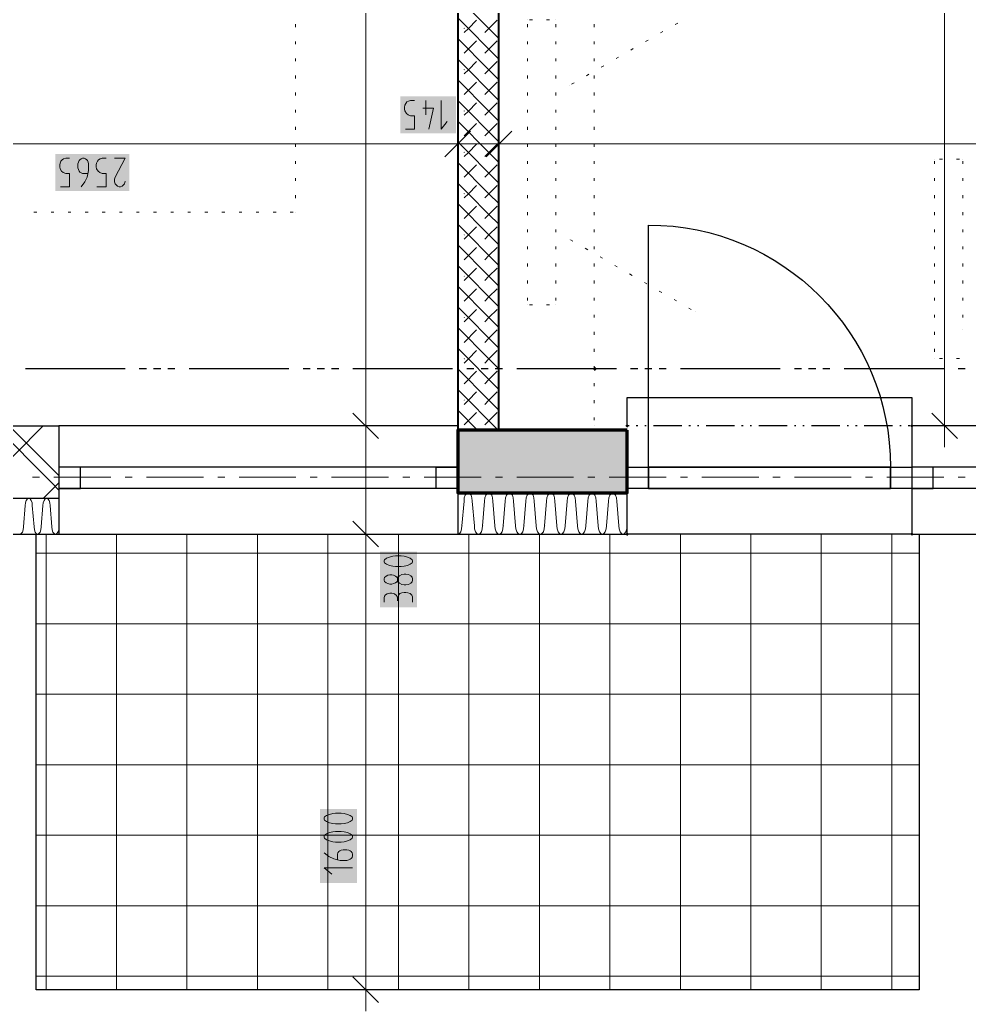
# Model space of a CAD drawing. Header units: millimetres. Extents: x 0 to 594, y 0 to 420.
# Drawn here: x 174.94 to 208.65, y 137.75 to 172.93 of the extents above; entities that cross this region are included whole.
import ezdxf

# ---------------------------------------------------------------- set-up
doc = ezdxf.new("R2010")
doc.units = ezdxf.units.MM
doc.header["$LTSCALE"] = 8
for name, color, linetype in [('PDF_Dvere', 7, 'Continuous'), ('PDF_Koty delkove', 7, 'Continuous'), ('PDF_Nabytek', 7, 'Continuous'), ('PDF_Obecne 0.25', 7, 'Continuous'), ('PDF_Okna', 7, 'Continuous'), ('PDF_Osy hlavni', 7, 'Continuous'), ('PDF_Pozarni useky', 7, 'Continuous'), ('PDF_Pricky zdene', 7, 'Continuous'), ('PDF_Srafy', 7, 'Continuous'), ('PDF_Steny obvodove nosne', 7, 'Continuous'), ('PDF_Steny sendvic', 7, 'Continuous'), ('PDF_Zatepleni', 7, 'Continuous')]:
    doc.layers.add(name, color=color, linetype=linetype)

msp = doc.modelspace()

# ---------------------------------------------------------------- linework, layer by layer
at = {"layer": 'PDF_Dvere', "lineweight": 25}
msp.add_lwpolyline([(197.261, 157.054), (197.261, 165.647, -0.414213), (205.854, 157.054)], format="xyb", dxfattribs=at)
for points in [[(197.261, 156.295), (196.503, 156.295), (196.503, 157.054), (197.261, 157.054)], [(197.261, 156.295), (197.261, 157.054)], [(206.612, 156.295), (205.854, 156.295), (205.854, 157.054), (206.612, 157.054)], [(205.854, 156.295), (205.854, 157.054)]]:
    msp.add_lwpolyline(points, close=True, dxfattribs=at)
for points in [[(205.854, 157.054), (197.261, 157.054), (205.854, 157.054)], [(205.854, 156.295), (197.261, 156.295), (205.854, 156.295)]]:
    msp.add_lwpolyline(points, dxfattribs=at)
at = {"layer": 'PDF_Koty delkove', "lineweight": 18}
for points in [[(207.775, 158.52), (207.775, 192.275), (207.775, 196.529), (207.775, 208.798), (207.775, 218.571), (207.775, 220.037), (207.775, 221.553), (207.775, 225.683), (207.775, 240.964), (207.775, 243.694), (207.775, 258.858), (207.775, 261.386), (207.775, 264.115), (207.775, 294.09), (207.775, 295.556), (207.775, 344.032), (207.775, 347.874)], [(187.222, 138.505), (187.222, 143.838), (187.222, 154.678), (187.222, 156.197), (187.222, 158.52), (187.222, 162.807), (187.222, 167.595), (187.222, 173.773), (187.222, 206.995), (187.222, 208.461), (187.222, 238.437), (187.222, 241.166), (187.222, 243.694), (187.222, 258.858), (187.222, 261.588), (187.222, 282.515), (187.222, 283.981), (187.222, 344.032)], [(188.63, 169.054), (188.954, 169.054), (188.954, 169.525), (188.818, 169.525), (188.724, 169.559), (188.67, 169.61), (188.617, 169.694), (188.603, 169.76), (188.603, 169.828), (188.617, 169.896), (188.643, 169.963), (188.684, 170.013), (188.737, 170.048), (188.818, 170.065), (188.954, 170.065)], [(189.359, 170.065), (189.359, 169.559)], [(189.899, 170.065), (189.899, 169.054), (190.114, 169.323)], [(189.251, 169.795), (189.629, 169.795), (189.466, 169.054)], [(190.487, 169.281), (190.487, 168.523), (190.487, 167.765)], [(191.953, 169.281), (191.953, 168.523), (191.953, 167.765)], [(190.942, 168.978), (190.032, 168.068)], [(192.408, 168.978), (191.498, 168.068)], [(228.247, 168.523), (226.124, 168.523), (191.953, 168.523), (190.487, 168.523), (164.556, 168.523), (162.433, 168.523), (149.796, 168.523), (147.47, 168.523), (134.833, 168.523), (132.71, 168.523), (77.309, 168.523), (73.569, 168.523)], [(176.387, 167.006), (176.711, 167.006), (176.711, 167.477), (176.576, 167.477), (176.482, 167.512), (176.427, 167.562), (176.374, 167.646), (176.36, 167.713), (176.36, 167.781), (176.374, 167.848), (176.401, 167.915), (176.441, 167.966), (176.495, 168), (176.576, 168.017), (176.711, 168.017)], [(177.359, 167.477), (177.17, 167.477), (177.116, 167.495), (177.075, 167.528), (177.049, 167.562), (177.022, 167.612), (177.008, 167.68), (177.008, 167.814), (177.022, 167.882), (177.049, 167.932), (177.075, 167.966), (177.116, 168), (177.17, 168.017), (177.224, 168.017), (177.278, 168), (177.318, 167.966), (177.345, 167.932), (177.373, 167.882), (177.386, 167.814), (177.386, 167.579), (177.332, 167.343), (177.251, 167.174), (177.116, 167.006)], [(177.683, 167.006), (178.007, 167.006), (178.007, 167.477), (177.872, 167.477), (177.778, 167.512), (177.723, 167.562), (177.67, 167.646), (177.656, 167.713), (177.656, 167.781), (177.67, 167.848), (177.697, 167.915), (177.737, 167.966), (177.791, 168), (177.872, 168.017), (178.007, 168.017)], [(178.304, 168.017), (178.683, 168.017), (178.331, 167.343), (178.304, 167.275), (178.304, 167.174), (178.331, 167.107), (178.372, 167.057), (178.412, 167.022), (178.466, 167.006), (178.52, 167.006), (178.574, 167.022), (178.615, 167.057), (178.655, 167.107), (178.683, 167.208)], [(187.677, 158.065), (186.767, 158.975)], [(208.23, 158.065), (207.32, 158.975)], [(187.981, 158.52), (187.222, 158.52), (186.464, 158.52)], [(208.533, 158.52), (207.775, 158.52), (207.017, 158.52)], [(207.775, 158.52), (207.775, 157.761)], [(187.677, 154.223), (186.767, 155.133)], [(187.981, 154.678), (187.222, 154.678), (186.464, 154.678)], [(188.349, 153.013), (188.331, 152.986), (188.281, 152.946), (188.214, 152.919), (188.146, 152.905), (188.079, 152.905), (188.012, 152.919), (187.944, 152.946), (187.894, 153), (187.878, 153.04), (187.878, 153.094), (187.894, 153.134), (187.944, 153.189), (188.012, 153.215), (188.079, 153.229), (188.146, 153.229), (188.214, 153.215), (188.281, 153.189), (188.331, 153.148), (188.349, 153.121)], [(188.652, 153.256), (188.584, 153.256), (188.5, 153.242), (188.416, 153.202), (188.366, 153.148), (188.349, 153.121), (188.349, 153.013), (188.366, 152.986), (188.416, 152.932), (188.5, 152.891), (188.584, 152.878), (188.652, 152.878), (188.736, 152.891), (188.821, 152.932), (188.871, 152.986), (188.888, 153.04), (188.888, 153.094), (188.871, 153.148), (188.821, 153.202), (188.736, 153.242), (188.652, 153.256)], [(187.878, 152.257), (187.878, 152.419), (187.894, 152.473), (187.928, 152.527), (187.979, 152.554), (188.079, 152.581), (188.146, 152.581), (188.248, 152.554), (188.315, 152.5), (188.349, 152.419), (188.349, 152.311)], [(188.888, 152.257), (188.888, 152.446), (188.854, 152.513), (188.804, 152.567), (188.72, 152.594), (188.652, 152.608), (188.584, 152.608), (188.5, 152.594), (188.434, 152.567), (188.383, 152.513), (188.349, 152.419)], [(186.354, 144.772), (186.152, 144.772), (186.052, 144.758), (185.933, 144.732), (185.832, 144.691), (185.765, 144.638), (185.748, 144.61), (185.748, 144.557), (185.765, 144.529), (185.832, 144.476), (185.933, 144.435), (186.052, 144.408)], [(186.052, 144.408), (186.152, 144.394), (186.354, 144.394), (186.455, 144.408), (186.573, 144.435), (186.675, 144.476), (186.742, 144.529), (186.759, 144.557), (186.759, 144.61), (186.742, 144.638), (186.675, 144.691), (186.573, 144.732), (186.455, 144.758), (186.354, 144.772)], [(186.556, 143.476), (186.624, 143.462), (186.675, 143.436), (186.708, 143.409), (186.742, 143.368), (186.759, 143.314), (186.759, 143.261), (186.742, 143.206), (186.708, 143.166), (186.675, 143.139), (186.624, 143.112), (186.556, 143.098), (186.321, 143.098), (186.085, 143.152), (185.916, 143.233), (185.748, 143.368)], [(186.22, 143.125), (186.22, 143.314), (186.237, 143.368), (186.27, 143.409), (186.304, 143.436), (186.354, 143.462), (186.422, 143.476), (186.556, 143.476)], [(186.759, 142.828), (185.748, 142.828), (186.017, 142.613)], [(187.677, 138.05), (186.767, 138.96)], [(187.981, 138.505), (187.222, 138.505), (186.464, 138.505)], [(187.222, 138.505), (187.222, 137.747)]]:
    msp.add_lwpolyline(points, dxfattribs=at)
for points in [[(188.483, 153.904), (188.281, 153.904), (188.181, 153.89), (188.063, 153.863), (187.961, 153.823), (187.894, 153.769), (187.878, 153.742), (187.878, 153.688), (187.894, 153.661), (187.961, 153.607), (188.063, 153.567), (188.181, 153.539), (188.281, 153.526), (188.483, 153.526), (188.584, 153.539), (188.702, 153.567), (188.804, 153.607), (188.871, 153.661), (188.888, 153.688), (188.888, 153.742), (188.871, 153.769), (188.804, 153.823), (188.702, 153.863), (188.584, 153.89)], [(186.354, 144.124), (186.152, 144.124), (186.052, 144.11), (185.933, 144.084), (185.832, 144.043), (185.765, 143.99), (185.748, 143.962), (185.748, 143.909), (185.765, 143.881), (185.832, 143.828), (185.933, 143.787), (186.052, 143.76), (186.152, 143.746), (186.354, 143.746), (186.455, 143.76), (186.573, 143.787), (186.675, 143.828), (186.742, 143.881), (186.759, 143.909), (186.759, 143.962), (186.742, 143.99), (186.675, 144.043), (186.573, 144.084), (186.455, 144.11)]]:
    msp.add_lwpolyline(points, close=True, dxfattribs=at)
at = {"layer": 'PDF_Koty delkove', "color": 7, "lineweight": 18, "true_color": 0xffffff, "transparency": 33554559}
for points in [[(190.429, 170.216), (188.451, 170.216), (190.429, 168.902), (188.451, 168.902)], [(178.834, 168.169), (176.209, 168.169), (178.834, 166.855), (176.209, 166.855)], [(189.04, 152.078), (189.04, 154.055), (187.726, 152.078), (187.726, 154.055)], [(186.911, 142.298), (186.911, 144.924), (185.597, 142.298), (185.597, 144.924)]]:
    msp.add_solid(points, dxfattribs=at)
at = {"layer": 'PDF_Nabytek', "lineweight": 13}
for points in [[(184.725, 172.671), (184.725, 172.772)], [(191.953, 172.671), (191.953, 172.772)], [(192.964, 172.926), (192.964, 172.926)], [(192.964, 172.926), (192.964, 172.926)], [(192.964, 172.671), (192.964, 172.772)], [(193.138, 172.926), (193.037, 172.926)], [(193.744, 172.926), (193.643, 172.926)], [(193.975, 172.926), (193.975, 172.926)], [(193.975, 172.926), (193.975, 172.926)], [(193.975, 172.671), (193.975, 172.772)], [(195.331, 172.671), (195.331, 172.772)], [(198.209, 172.765), (198.297, 172.816)], [(197.684, 172.462), (197.772, 172.512)], [(184.725, 172.064), (184.725, 172.165)], [(191.953, 172.064), (191.953, 172.165)], [(192.964, 172.064), (192.964, 172.165)], [(193.975, 172.064), (193.975, 172.165)], [(195.331, 172.064), (195.331, 172.165)], [(197.159, 172.159), (197.246, 172.209)], [(196.633, 171.855), (196.721, 171.906)], [(184.725, 171.458), (184.725, 171.559)], [(191.953, 171.458), (191.953, 171.559)], [(192.964, 171.458), (192.964, 171.559)], [(193.975, 171.458), (193.975, 171.559)], [(195.331, 171.458), (195.331, 171.559)], [(196.108, 171.552), (196.196, 171.603)], [(195.057, 170.945), (195.145, 170.996)], [(195.583, 171.249), (195.67, 171.299)], [(184.725, 170.851), (184.725, 170.952)], [(191.953, 170.851), (191.953, 170.952)], [(192.964, 170.851), (192.964, 170.952)], [(193.975, 170.851), (193.975, 170.952)], [(194.532, 170.642), (194.62, 170.693)], [(195.331, 170.851), (195.331, 170.952)], [(184.725, 170.244), (184.725, 170.346)], [(191.953, 170.244), (191.953, 170.346)], [(192.964, 170.244), (192.964, 170.346)], [(193.975, 170.244), (193.975, 170.346)], [(194.456, 170.598), (194.456, 170.598)], [(195.331, 170.244), (195.331, 170.346)], [(184.725, 169.638), (184.725, 169.739)], [(191.953, 169.638), (191.953, 169.739)], [(192.964, 169.638), (192.964, 169.739)], [(193.975, 169.638), (193.975, 169.739)], [(195.331, 169.638), (195.331, 169.739)], [(184.725, 169.031), (184.725, 169.132)], [(191.953, 169.031), (191.953, 169.132)], [(192.964, 169.031), (192.964, 169.132)], [(193.975, 169.031), (193.975, 169.132)], [(195.331, 169.031), (195.331, 169.132)], [(184.725, 168.425), (184.725, 168.526)], [(191.953, 168.425), (191.953, 168.526)], [(192.964, 168.425), (192.964, 168.526)], [(193.975, 168.425), (193.975, 168.526)], [(195.331, 168.425), (195.331, 168.526)], [(184.725, 167.818), (184.725, 167.919)], [(191.953, 167.818), (191.953, 167.919)], [(192.964, 167.818), (192.964, 167.919)], [(193.975, 167.818), (193.975, 167.919)], [(195.331, 167.818), (195.331, 167.919)], [(207.412, 167.987), (207.412, 167.987)], [(207.412, 167.987), (207.412, 167.987)], [(207.412, 167.818), (207.412, 167.919)], [(207.696, 167.987), (207.595, 167.987)], [(208.302, 167.987), (208.201, 167.987)], [(208.423, 167.987), (208.423, 167.987)], [(208.423, 167.818), (208.423, 167.919)], [(184.725, 167.212), (184.725, 167.313)], [(191.953, 167.212), (191.953, 167.313)], [(192.964, 167.212), (192.964, 167.313)], [(193.975, 167.212), (193.975, 167.313)], [(195.331, 167.212), (195.331, 167.313)], [(207.412, 167.212), (207.412, 167.313)], [(208.423, 167.212), (208.423, 167.313)], [(184.725, 166.605), (184.725, 166.706)], [(191.953, 166.605), (191.953, 166.706)], [(192.964, 166.605), (192.964, 166.706)], [(193.975, 166.605), (193.975, 166.706)], [(195.331, 166.605), (195.331, 166.706)], [(207.412, 166.605), (207.412, 166.706)], [(208.423, 166.605), (208.423, 166.706)], [(175.547, 166.102), (175.446, 166.102)], [(176.154, 166.102), (176.052, 166.102)], [(176.76, 166.102), (176.659, 166.102)], [(177.367, 166.102), (177.266, 166.102)], [(177.973, 166.102), (177.872, 166.102)], [(178.58, 166.102), (178.479, 166.102)], [(179.186, 166.102), (179.085, 166.102)], [(179.793, 166.102), (179.692, 166.102)], [(180.4, 166.102), (180.299, 166.102)], [(181.006, 166.102), (180.905, 166.102)], [(181.613, 166.102), (181.512, 166.102)], [(182.219, 166.102), (182.118, 166.102)], [(182.826, 166.102), (182.725, 166.102)], [(183.433, 166.102), (183.331, 166.102)], [(184.039, 166.102), (183.938, 166.102)], [(184.646, 166.102), (184.545, 166.102)], [(184.725, 166.102), (184.725, 166.102)], [(184.725, 166.102), (184.725, 166.102)], [(191.953, 165.998), (191.953, 166.099)], [(192.964, 165.998), (192.964, 166.099)], [(193.975, 165.998), (193.975, 166.099)], [(195.331, 165.998), (195.331, 166.099)], [(207.412, 165.998), (207.412, 166.099)], [(208.423, 165.998), (208.423, 166.099)], [(191.953, 165.392), (191.953, 165.493)], [(192.964, 165.392), (192.964, 165.493)], [(193.975, 165.392), (193.975, 165.493)], [(195.331, 165.392), (195.331, 165.493)], [(207.412, 165.392), (207.412, 165.493)], [(208.423, 165.392), (208.423, 165.493)], [(194.456, 165.144), (194.456, 165.144)], [(194.578, 165.074), (194.49, 165.124)], [(191.953, 164.785), (191.953, 164.886)], [(192.964, 164.785), (192.964, 164.886)], [(193.975, 164.785), (193.975, 164.886)], [(195.103, 164.77), (195.016, 164.821)], [(195.331, 164.785), (195.331, 164.886)], [(207.412, 164.785), (207.412, 164.886)], [(208.423, 164.785), (208.423, 164.886)], [(195.629, 164.467), (195.541, 164.518)], [(191.953, 164.179), (191.953, 164.28)], [(192.964, 164.179), (192.964, 164.28)], [(193.975, 164.179), (193.975, 164.28)], [(195.331, 164.179), (195.331, 164.28)], [(196.154, 164.164), (196.066, 164.214)], [(207.412, 164.179), (207.412, 164.28)], [(208.423, 164.179), (208.423, 164.28)], [(191.953, 163.572), (191.953, 163.673)], [(192.964, 163.572), (192.964, 163.673)], [(193.975, 163.572), (193.975, 163.673)], [(195.331, 163.572), (195.331, 163.673)], [(196.679, 163.86), (196.592, 163.911)], [(197.205, 163.557), (197.117, 163.608)], [(207.412, 163.572), (207.412, 163.673)], [(208.423, 163.572), (208.423, 163.673)], [(197.73, 163.254), (197.642, 163.304)], [(191.953, 162.965), (191.953, 163.067)], [(192.964, 162.965), (192.964, 163.067)], [(193.975, 162.965), (193.975, 163.067)], [(195.331, 162.965), (195.331, 163.067)], [(198.255, 162.951), (198.168, 163.001)], [(207.412, 162.965), (207.412, 163.067)], [(208.423, 162.965), (208.423, 163.067)], [(192.964, 162.816), (192.964, 162.816)], [(192.964, 162.816), (192.964, 162.816)], [(193.138, 162.816), (193.037, 162.816)], [(193.744, 162.816), (193.643, 162.816)], [(193.975, 162.816), (193.975, 162.816)], [(193.975, 162.816), (193.975, 162.816)], [(198.78, 162.647), (198.693, 162.698)], [(198.918, 162.568), (198.918, 162.568)], [(191.953, 162.359), (191.953, 162.46)], [(195.331, 162.359), (195.331, 162.46)], [(207.412, 162.359), (207.412, 162.46)], [(208.423, 162.359), (208.423, 162.46)], [(191.953, 161.752), (191.953, 161.853)], [(195.331, 161.752), (195.331, 161.853)], [(207.412, 161.752), (207.412, 161.853)], [(208.423, 161.922), (208.423, 161.922)], [(208.423, 161.922), (208.423, 161.922)], [(191.953, 161.146), (191.953, 161.247)], [(195.331, 161.146), (195.331, 161.247)], [(207.412, 161.146), (207.412, 161.247)], [(207.412, 160.911), (207.412, 160.911)], [(207.412, 160.911), (207.412, 160.911)], [(207.696, 160.911), (207.595, 160.911)], [(208.302, 160.911), (208.201, 160.911)], [(191.953, 160.539), (191.953, 160.64)], [(195.331, 160.539), (195.331, 160.64)], [(191.953, 159.933), (191.953, 160.034)], [(195.331, 159.933), (195.331, 160.034)], [(191.953, 159.326), (191.953, 159.427)], [(195.331, 159.326), (195.331, 159.427)], [(191.953, 158.719), (191.953, 158.821)], [(195.331, 158.719), (195.331, 158.821)], [(191.953, 158.52), (191.953, 158.52)], [(195.331, 158.52), (195.331, 158.52)]]:
    msp.add_lwpolyline(points, dxfattribs=at)
at = {"layer": 'PDF_Obecne 0.25', "lineweight": 25}
for points in [[(196.503, 158.52), (196.503, 159.531), (206.612, 159.531), (206.612, 158.52)], [(206.865, 154.681), (206.865, 138.505), (175.525, 138.505), (175.525, 154.68)], [(206.612, 154.678), (196.503, 154.678)]]:
    msp.add_lwpolyline(points, dxfattribs=at)
at = {"layer": 'PDF_Okna', "lineweight": 25}
for points in [[(190.487, 158.368), (190.487, 158.52), (176.334, 158.52)], [(206.612, 158.52), (206.612, 154.678)], [(220.766, 158.52), (206.612, 158.52)], [(190.487, 157.054), (176.334, 157.054)], [(220.766, 157.054), (206.612, 157.054)], [(190.487, 156.295), (176.334, 156.295)], [(220.766, 156.295), (206.612, 156.295)], [(176.334, 154.678), (190.487, 154.678)], [(206.612, 154.678), (220.766, 154.678)]]:
    msp.add_lwpolyline(points, dxfattribs=at)
for points in [[(176.334, 156.295), (177.092, 156.295), (177.092, 157.054), (176.334, 157.054)], [(190.487, 156.295), (189.729, 156.295), (189.729, 157.054), (190.487, 157.054)], [(206.612, 156.295), (207.37, 156.295), (207.37, 157.054), (206.612, 157.054)]]:
    msp.add_lwpolyline(points, close=True, dxfattribs=at)
at = {"layer": 'PDF_Osy hlavni', "lineweight": 18}
for points in [[(175.648, 156.7), (175.395, 156.7)], [(178.175, 156.7), (176.154, 156.7)], [(178.934, 156.7), (178.681, 156.7)], [(181.461, 156.7), (179.439, 156.7)], [(182.219, 156.7), (181.967, 156.7)], [(184.747, 156.7), (182.725, 156.7)], [(185.505, 156.7), (185.252, 156.7)], [(188.032, 156.7), (186.01, 156.7)], [(188.791, 156.7), (188.538, 156.7)], [(191.318, 156.7), (189.296, 156.7)], [(192.076, 156.7), (191.824, 156.7)], [(194.604, 156.7), (192.582, 156.7)], [(195.362, 156.7), (195.109, 156.7)], [(197.889, 156.7), (195.867, 156.7)], [(198.648, 156.7), (198.395, 156.7)], [(201.175, 156.7), (199.153, 156.7)], [(201.933, 156.7), (201.68, 156.7)], [(204.461, 156.7), (202.439, 156.7)], [(205.219, 156.7), (204.966, 156.7)], [(207.746, 156.7), (205.724, 156.7)], [(208.504, 156.7), (208.252, 156.7)]]:
    msp.add_lwpolyline(points, dxfattribs=at)
at = {"layer": 'PDF_Pozarni useky', "lineweight": 30}
for points in [[(178.681, 160.542), (175.142, 160.542)], [(179.439, 160.542), (179.186, 160.542)], [(179.944, 160.542), (179.692, 160.542)], [(180.45, 160.542), (180.197, 160.542)], [(184.494, 160.542), (180.955, 160.542)], [(185.252, 160.542), (184.999, 160.542)], [(185.758, 160.542), (185.505, 160.542)], [(186.263, 160.542), (186.01, 160.542)], [(190.307, 160.542), (186.769, 160.542)], [(191.065, 160.542), (190.812, 160.542)], [(191.571, 160.542), (191.318, 160.542)], [(192.076, 160.542), (191.823, 160.542)], [(196.12, 160.542), (195.359, 160.542), (192.582, 160.542)], [(196.878, 160.542), (196.626, 160.542)], [(197.384, 160.542), (197.131, 160.542)], [(197.889, 160.542), (197.637, 160.542)], [(201.933, 160.542), (198.395, 160.542)], [(202.691, 160.542), (202.439, 160.542)], [(203.197, 160.542), (202.944, 160.542)], [(203.702, 160.542), (203.45, 160.542)], [(207.746, 160.542), (204.208, 160.542)], [(208.504, 160.542), (208.252, 160.542)]]:
    msp.add_lwpolyline(points, dxfattribs=at)
at = {"layer": 'PDF_Pozarni useky', "lineweight": 30, "transparency": 33554559}
msp.add_solid([(195.435, 160.542), (195.359, 160.466), (195.359, 160.617), (195.283, 160.542)], dxfattribs=at)
msp.add_solid([(195.435, 160.542), (195.359, 160.466), (195.359, 160.617), (195.283, 160.542)], dxfattribs=at)
at = {"layer": 'PDF_Pricky zdene', "lineweight": 40}
msp.add_lwpolyline([(191.953, 158.368), (191.953, 158.52), (191.953, 206.995), (191.801, 206.995), (190.487, 206.995), (190.487, 158.368)], close=True, dxfattribs=at)
at = {"layer": 'PDF_Pricky zdene', "lineweight": 9}
for points in [[(191.953, 172.269), (191.599, 172.623), (190.487, 173.735)], [(191.599, 171.89), (190.866, 172.623), (190.487, 173.002)], [(190.72, 172.476), (190.866, 172.623), (191.159, 172.916)], [(191.453, 172.476), (191.599, 172.623), (191.892, 172.916)], [(191.953, 170.803), (191.599, 171.157), (190.487, 172.269)], [(190.72, 171.743), (191.159, 172.183)], [(191.599, 171.89), (191.892, 172.183)], [(191.453, 171.743), (191.599, 171.89)], [(191.953, 171.536), (191.599, 171.89)], [(191.599, 170.424), (190.866, 171.157), (190.487, 171.536)], [(190.72, 171.01), (190.866, 171.157), (191.159, 171.45)], [(191.453, 171.01), (191.599, 171.157), (191.892, 171.45)], [(191.953, 169.337), (191.599, 169.691), (190.487, 170.803)], [(190.72, 170.277), (191.159, 170.717)], [(191.953, 170.07), (191.599, 170.424), (191.892, 170.717)], [(191.453, 170.277), (191.599, 170.424)], [(191.599, 168.958), (190.866, 169.691), (190.487, 170.07)], [(190.72, 169.544), (190.866, 169.691), (191.159, 169.984)], [(191.453, 169.544), (191.599, 169.691), (191.892, 169.984)], [(191.953, 167.871), (191.599, 168.225), (190.487, 169.337)], [(190.72, 168.811), (191.159, 169.251)], [(191.599, 168.958), (191.892, 169.251)], [(191.453, 168.811), (191.599, 168.958)], [(191.953, 168.604), (191.599, 168.958)], [(191.599, 167.492), (190.866, 168.225), (190.487, 168.604)], [(190.72, 168.078), (190.866, 168.225), (191.159, 168.518)], [(191.453, 168.078), (191.599, 168.225), (191.892, 168.518)], [(191.953, 166.405), (191.599, 166.759), (190.487, 167.871)], [(190.72, 167.345), (191.159, 167.785)], [(191.453, 167.345), (191.599, 167.492)], [(191.599, 167.492), (191.892, 167.785)], [(191.953, 167.138), (191.599, 167.492)], [(191.599, 166.026), (190.866, 166.759), (190.487, 167.138)], [(190.72, 166.612), (190.866, 166.759), (191.159, 167.052)], [(191.453, 166.612), (191.599, 166.759), (191.892, 167.052)], [(191.953, 164.939), (191.599, 165.293), (190.487, 166.405)], [(190.72, 165.879), (191.159, 166.319)], [(191.599, 166.026), (191.892, 166.319)], [(191.453, 165.879), (191.599, 166.026)], [(191.953, 165.672), (191.599, 166.026)], [(191.599, 164.56), (190.866, 165.293), (190.487, 165.672)], [(190.72, 165.147), (190.866, 165.293), (191.159, 165.586)], [(191.453, 165.147), (191.599, 165.293), (191.892, 165.586)], [(191.953, 163.473), (191.599, 163.827), (190.487, 164.939)], [(190.72, 164.414), (191.159, 164.853)], [(191.599, 164.56), (191.892, 164.853)], [(191.453, 164.414), (191.599, 164.56)], [(191.953, 164.206), (191.599, 164.56)], [(191.599, 163.094), (190.866, 163.827), (190.487, 164.206)], [(190.72, 163.681), (190.866, 163.827), (191.159, 164.12)], [(191.453, 163.681), (191.599, 163.827), (191.892, 164.12)], [(191.953, 162.007), (191.599, 162.361), (190.487, 163.473)], [(190.72, 162.948), (191.159, 163.387)], [(191.599, 163.094), (191.892, 163.387)], [(191.453, 162.948), (191.599, 163.094)], [(191.953, 162.74), (191.599, 163.094)], [(191.599, 161.628), (190.866, 162.361), (190.487, 162.74)], [(190.72, 162.215), (190.866, 162.361), (191.159, 162.654)], [(191.453, 162.215), (191.599, 162.361), (191.892, 162.654)], [(191.953, 160.542), (191.599, 160.895), (190.487, 162.007)], [(190.72, 161.482), (191.159, 161.922)], [(191.599, 161.628), (191.892, 161.922)], [(191.453, 161.482), (191.599, 161.628)], [(191.953, 161.275), (191.599, 161.628)], [(191.599, 160.162), (190.866, 160.895), (190.487, 161.275)], [(190.72, 160.749), (190.866, 160.895), (191.159, 161.189)], [(191.453, 160.749), (191.599, 160.895), (191.892, 161.189)], [(191.953, 159.076), (191.599, 159.429), (190.487, 160.542)], [(190.72, 160.016), (191.159, 160.456)], [(191.953, 159.809), (191.599, 160.162), (191.892, 160.456)], [(191.453, 160.016), (191.599, 160.162)], [(191.599, 158.697), (190.866, 159.429), (190.487, 159.809)], [(190.72, 159.283), (190.866, 159.429), (191.159, 159.723)], [(191.453, 159.283), (191.599, 159.429), (191.892, 159.723)], [(191.195, 158.368), (190.487, 159.076)], [(190.72, 158.55), (191.159, 158.99)], [(191.453, 158.55), (191.599, 158.697)], [(191.928, 158.368), (191.599, 158.697), (191.892, 158.99)]]:
    msp.add_lwpolyline(points, dxfattribs=at)
at = {"layer": 'PDF_Pricky zdene', "lineweight": 9, "transparency": 33554559}
for points in [[(190.72, 172.603), (190.697, 172.626), (190.742, 172.626), (190.72, 172.648)], [(191.599, 172.6), (191.576, 172.623), (191.622, 172.623), (191.599, 172.645)], [(190.72, 171.137), (190.697, 171.16), (190.742, 171.16), (190.72, 171.182)], [(191.599, 171.134), (191.576, 171.157), (191.622, 171.157), (191.599, 171.179)], [(190.72, 169.671), (190.697, 169.694), (190.742, 169.694), (190.72, 169.716)], [(191.599, 169.668), (191.576, 169.691), (191.622, 169.691), (191.599, 169.714)], [(190.72, 168.205), (190.697, 168.228), (190.742, 168.228), (190.72, 168.251)], [(191.599, 168.202), (191.576, 168.225), (191.622, 168.225), (191.599, 168.248)], [(190.72, 166.739), (190.697, 166.762), (190.742, 166.762), (190.72, 166.785)], [(191.599, 166.736), (191.576, 166.759), (191.622, 166.759), (191.599, 166.782)], [(190.72, 165.273), (190.697, 165.296), (190.742, 165.296), (190.72, 165.319)], [(191.599, 165.27), (191.576, 165.293), (191.622, 165.293), (191.599, 165.316)], [(190.72, 163.807), (190.697, 163.83), (190.742, 163.83), (190.72, 163.853)], [(191.599, 163.804), (191.576, 163.827), (191.622, 163.827), (191.599, 163.85)], [(190.72, 162.341), (190.697, 162.364), (190.742, 162.364), (190.72, 162.387)], [(191.599, 162.339), (191.576, 162.361), (191.622, 162.361), (191.599, 162.384)], [(190.72, 160.876), (190.697, 160.898), (190.742, 160.898), (190.72, 160.921)], [(191.599, 160.873), (191.576, 160.895), (191.622, 160.895), (191.599, 160.918)], [(190.72, 159.41), (190.697, 159.432), (190.742, 159.432), (190.72, 159.455)], [(191.599, 159.407), (191.576, 159.429), (191.622, 159.429), (191.599, 159.452)]]:
    msp.add_solid(points, dxfattribs=at)
at = {"layer": 'PDF_Srafy', "lineweight": 9}
for points in [[(195.89, 154.681), (195.89, 151.494), (190.886, 151.494), (185.882, 151.494), (180.878, 151.494), (175.874, 151.494), (175.525, 151.494)], [(193.388, 154.681), (193.388, 153.996), (188.384, 153.996), (183.38, 153.996), (178.376, 153.996), (175.525, 153.996)], [(200.894, 154.681), (200.894, 151.494), (200.894, 146.49), (200.894, 141.486), (195.89, 141.486), (190.886, 141.486), (185.882, 141.486), (180.878, 141.486), (175.874, 141.486), (175.525, 141.486)], [(175.874, 154.681), (175.874, 151.494), (175.874, 146.49), (175.874, 141.486), (175.874, 138.505)], [(178.376, 154.681), (178.376, 153.996), (178.376, 148.992), (178.376, 143.988), (178.376, 138.984), (178.376, 138.505)], [(180.878, 154.681), (180.878, 151.494), (180.878, 146.49), (180.878, 141.486), (180.878, 138.505)], [(183.38, 154.681), (183.38, 153.996), (183.38, 148.992), (183.38, 143.988), (183.38, 138.984), (183.38, 138.505)], [(185.882, 154.681), (185.882, 151.494), (185.882, 146.49), (185.882, 141.486), (185.882, 138.505)], [(188.384, 154.681), (188.384, 153.996), (188.384, 148.992), (188.384, 143.988), (188.384, 138.984), (188.384, 138.505)], [(190.886, 154.681), (190.886, 151.494), (190.886, 146.49), (190.886, 141.486), (190.886, 138.505)], [(198.392, 154.681), (198.392, 153.996), (198.392, 148.992)], [(203.396, 154.681), (203.396, 153.996), (203.396, 148.992), (203.396, 143.988), (203.396, 138.984)], [(205.898, 154.681), (205.898, 151.494), (205.898, 146.49), (205.898, 141.486), (205.898, 138.505)], [(206.865, 153.996), (203.396, 153.996), (198.392, 153.996), (193.388, 153.996)], [(193.388, 153.996), (193.388, 148.992), (193.388, 143.988), (193.388, 138.984), (193.388, 138.505)], [(206.865, 151.494), (205.898, 151.494), (200.894, 151.494), (195.89, 151.494)], [(195.89, 151.494), (195.89, 146.49), (195.89, 141.486), (195.89, 138.505)], [(193.388, 148.992), (188.384, 148.992), (183.38, 148.992), (178.376, 148.992), (175.525, 148.992)], [(206.865, 148.992), (203.396, 148.992), (198.392, 148.992), (193.388, 148.992)], [(206.865, 143.988), (203.396, 143.988), (198.392, 143.988), (198.392, 148.992)], [(206.865, 146.49), (205.898, 146.49), (200.894, 146.49), (195.89, 146.49), (190.886, 146.49), (185.882, 146.49), (180.878, 146.49), (175.874, 146.49), (175.525, 146.49)], [(198.392, 143.988), (193.388, 143.988), (188.384, 143.988), (183.38, 143.988), (178.376, 143.988), (175.525, 143.988)], [(198.392, 143.988), (198.392, 138.984), (198.392, 138.505)], [(206.865, 141.486), (205.898, 141.486), (200.894, 141.486)], [(200.894, 141.486), (200.894, 138.505)], [(206.865, 138.984), (203.396, 138.984), (198.392, 138.984), (193.388, 138.984), (188.384, 138.984), (183.38, 138.984), (178.376, 138.984), (175.525, 138.984)], [(203.396, 138.984), (203.396, 138.505)]]:
    msp.add_lwpolyline(points, dxfattribs=at)
at = {"layer": 'PDF_Steny obvodove nosne', "lineweight": 70}
msp.add_lwpolyline([(196.503, 158.368), (191.953, 158.368), (190.487, 158.368), (190.487, 156.144), (196.503, 156.144)], close=True, dxfattribs=at)
at = {"layer": 'PDF_Steny obvodove nosne', "color": 9, "lineweight": 9, "true_color": 0xc0c0c0, "transparency": 33554559}
msp.add_solid([(196.503, 158.368), (190.487, 158.368), (196.503, 156.144), (190.487, 156.144)], dxfattribs=at)
at = {"layer": 'PDF_Steny sendvic', "lineweight": 30}
msp.add_lwpolyline([(176.334, 155.942), (164.505, 155.942), (164.505, 156.144), (164.505, 158.52), (164.556, 158.52), (176.334, 158.52), (176.334, 157.054), (176.334, 156.295)], close=True, dxfattribs=at)
at = {"layer": 'PDF_Steny sendvic', "lineweight": 9}
for points in [[(173.2, 155.942), (173.756, 156.498), (175.778, 158.52)], [(176.076, 156.498), (174.054, 158.52)], [(176.334, 156.755), (174.569, 158.52)], [(175.778, 155.942), (176.334, 156.498)], [(176.334, 156.24), (176.076, 156.498)], [(175.246, 155.942), (175.211, 155.924), (175.17, 155.869), (175.142, 155.786), (175.132, 155.689)], [(175.386, 155.689), (175.377, 155.786), (175.349, 155.869), (175.308, 155.924), (175.273, 155.942)], [(175.878, 155.942), (175.843, 155.924), (175.802, 155.869), (175.774, 155.786), (175.764, 155.689)], [(176.018, 155.689), (176.009, 155.786), (175.981, 155.869), (175.94, 155.924), (175.905, 155.942)], [(175.132, 155.689), (175.07, 154.931)], [(175.132, 155.689), (175.132, 155.689)], [(175.449, 154.931), (175.386, 155.689)], [(175.764, 155.689), (175.702, 154.931)], [(175.764, 155.689), (175.764, 155.689)], [(175.764, 155.689), (175.764, 155.689)], [(176.081, 154.931), (176.018, 155.689)], [(174.944, 154.678), (174.992, 154.697), (175.033, 154.752), (175.06, 154.834), (175.07, 154.931)], [(175.449, 154.931), (175.459, 154.834), (175.486, 154.752), (175.527, 154.697), (175.575, 154.678)], [(175.575, 154.678), (175.624, 154.697), (175.665, 154.752), (175.692, 154.834), (175.702, 154.931)], [(176.081, 154.931), (176.09, 154.834), (176.118, 154.752), (176.159, 154.697), (176.207, 154.678)], [(176.207, 154.678), (176.256, 154.697), (176.297, 154.752), (176.324, 154.834), (176.334, 154.931)]]:
    msp.add_lwpolyline(points, dxfattribs=at)
at = {"layer": 'PDF_Steny sendvic', "lineweight": 25}
for points in [[(196.575, 158.52), (196.503, 158.52)], [(196.878, 158.52), (196.828, 158.52)], [(197.182, 158.52), (197.131, 158.52)], [(198.445, 158.52), (197.434, 158.52)], [(198.749, 158.52), (198.698, 158.52)], [(199.052, 158.52), (199.001, 158.52)], [(200.316, 158.52), (199.305, 158.52)], [(200.619, 158.52), (200.568, 158.52)], [(200.922, 158.52), (200.872, 158.52)], [(202.186, 158.52), (201.175, 158.52)], [(202.489, 158.52), (202.439, 158.52)], [(202.793, 158.52), (202.742, 158.52)], [(204.056, 158.52), (203.045, 158.52)], [(204.36, 158.52), (204.309, 158.52)], [(204.663, 158.52), (204.612, 158.52)], [(205.927, 158.52), (204.916, 158.52)], [(206.23, 158.52), (206.179, 158.52)], [(206.533, 158.52), (206.483, 158.52)], [(196.575, 154.678), (196.503, 154.678)], [(196.878, 154.678), (196.828, 154.678)], [(197.182, 154.678), (197.131, 154.678)], [(198.445, 154.678), (197.434, 154.678)], [(198.749, 154.678), (198.698, 154.678)], [(199.052, 154.678), (199.001, 154.678)], [(200.316, 154.678), (199.305, 154.678)], [(200.619, 154.678), (200.568, 154.678)], [(200.922, 154.678), (200.872, 154.678)], [(202.186, 154.678), (201.175, 154.678)], [(202.489, 154.678), (202.439, 154.678)], [(202.793, 154.678), (202.742, 154.678)], [(204.056, 154.678), (203.045, 154.678)], [(204.36, 154.678), (204.309, 154.678)], [(204.663, 154.678), (204.612, 154.678)], [(205.927, 154.678), (204.916, 154.678)], [(206.23, 154.678), (206.179, 154.678)], [(206.533, 154.678), (206.483, 154.678)]]:
    msp.add_lwpolyline(points, dxfattribs=at)
at = {"layer": 'PDF_Steny sendvic', "lineweight": 30}
for points in [[(176.334, 155.942), (164.505, 155.942)], [(176.334, 155.942), (176.334, 154.678)], [(164.505, 154.678), (176.334, 154.678)]]:
    msp.add_lwpolyline(points, dxfattribs=at)
at = {"layer": 'PDF_Steny sendvic', "lineweight": 25, "transparency": 33554559}
for points in [[(196.566, 158.52), (196.503, 158.456), (196.503, 158.583), (196.439, 158.52)], [(206.675, 158.52), (206.612, 158.456), (206.612, 158.583), (206.549, 158.52)], [(196.566, 154.678), (196.503, 154.615), (196.503, 154.741), (196.439, 154.678)], [(206.675, 154.678), (206.612, 154.615), (206.612, 154.741), (206.549, 154.678)]]:
    msp.add_solid(points, dxfattribs=at)
at = {"layer": 'PDF_Steny sendvic', "lineweight": 9, "transparency": 33554559}
for points in [[(176.334, 156.475), (176.311, 156.498), (176.334, 156.52)], [(175.07, 154.908), (175.047, 154.931), (175.093, 154.931), (175.07, 154.953)], [(175.702, 154.908), (175.679, 154.931), (175.725, 154.931), (175.702, 154.953)], [(176.334, 154.908), (176.311, 154.931), (176.334, 154.953)]]:
    msp.add_solid(points, dxfattribs=at)
at = {"layer": 'PDF_Zatepleni', "lineweight": 30}
msp.add_lwpolyline([(196.503, 156.144), (190.487, 156.144), (190.487, 155.942), (190.487, 154.678), (196.503, 154.678), (196.503, 155.942)], close=True, dxfattribs=at)
at = {"layer": 'PDF_Zatepleni', "lineweight": 9}
for points in [[(190.843, 156.144), (190.802, 156.123), (190.755, 156.059), (190.723, 155.963), (190.712, 155.851)], [(191.079, 154.971), (191.006, 155.851), (190.995, 155.963), (190.963, 156.059), (190.915, 156.123), (190.874, 156.144)], [(191.576, 156.144), (191.535, 156.123), (191.488, 156.059), (191.456, 155.963), (191.444, 155.851)], [(191.812, 154.971), (191.739, 155.851), (191.728, 155.963), (191.696, 156.059), (191.648, 156.123), (191.607, 156.144)], [(192.309, 156.144), (192.268, 156.123), (192.221, 156.059), (192.189, 155.963), (192.177, 155.851)], [(192.545, 154.971), (192.472, 155.851), (192.461, 155.963), (192.429, 156.059), (192.381, 156.123), (192.34, 156.144)], [(193.042, 156.144), (193.001, 156.123), (192.954, 156.059), (192.922, 155.963), (192.91, 155.851)], [(193.278, 154.971), (193.205, 155.851), (193.194, 155.963), (193.162, 156.059), (193.114, 156.123), (193.073, 156.144)], [(193.775, 156.144), (193.734, 156.123), (193.686, 156.059), (193.655, 155.963), (193.643, 155.851)], [(194.011, 154.971), (193.938, 155.851), (193.927, 155.963), (193.895, 156.059), (193.847, 156.123), (193.806, 156.144)], [(194.419, 156.059), (194.387, 155.963), (194.376, 155.851)], [(194.508, 156.144), (194.467, 156.123), (194.419, 156.059)], [(194.628, 156.059), (194.58, 156.123), (194.539, 156.144)], [(194.671, 155.851), (194.66, 155.963), (194.628, 156.059)], [(195.241, 156.144), (195.2, 156.123), (195.152, 156.059), (195.12, 155.963), (195.109, 155.851)], [(195.404, 155.851), (195.393, 155.963), (195.361, 156.059), (195.313, 156.123), (195.272, 156.144)], [(195.974, 156.144), (195.933, 156.123), (195.885, 156.059), (195.853, 155.963), (195.842, 155.851)], [(196.137, 155.851), (196.126, 155.963), (196.094, 156.059), (196.046, 156.123), (196.005, 156.144)], [(190.712, 155.851), (190.639, 154.971)], [(190.712, 155.851), (190.712, 155.851)], [(191.444, 155.851), (191.372, 154.971)], [(191.444, 155.851), (191.444, 155.851)], [(192.177, 155.851), (192.105, 154.971)], [(192.177, 155.851), (192.177, 155.851)], [(192.91, 155.851), (192.838, 154.971)], [(192.91, 155.851), (192.91, 155.851)], [(193.643, 155.851), (193.571, 154.971)], [(193.643, 155.851), (193.643, 155.851)], [(194.376, 155.851), (194.304, 154.971)], [(194.376, 155.851), (194.376, 155.851)], [(194.743, 154.971), (194.671, 155.851)], [(195.109, 155.851), (195.037, 154.971)], [(195.109, 155.851), (195.109, 155.851)], [(195.476, 154.971), (195.404, 155.851)], [(195.842, 155.851), (195.77, 154.971)], [(195.842, 155.851), (195.842, 155.851)], [(196.209, 154.971), (196.137, 155.851)], [(190.492, 154.678), (190.548, 154.7), (190.596, 154.764), (190.628, 154.859), (190.639, 154.971)], [(191.079, 154.971), (191.09, 154.859), (191.122, 154.764), (191.169, 154.7), (191.225, 154.678)], [(191.225, 154.678), (191.281, 154.7), (191.329, 154.764), (191.361, 154.859), (191.372, 154.971)], [(191.812, 154.971), (191.823, 154.859), (191.855, 154.764), (191.902, 154.7), (191.958, 154.678)], [(191.958, 154.678), (192.014, 154.7), (192.062, 154.764), (192.094, 154.859), (192.105, 154.971)], [(192.545, 154.971), (192.556, 154.859), (192.588, 154.764), (192.635, 154.7), (192.691, 154.678)], [(192.691, 154.678), (192.747, 154.7), (192.795, 154.764), (192.827, 154.859), (192.838, 154.971)], [(193.278, 154.971), (193.289, 154.859), (193.321, 154.764), (193.368, 154.7), (193.424, 154.678)], [(193.424, 154.678), (193.48, 154.7), (193.528, 154.764), (193.56, 154.859), (193.571, 154.971)], [(194.011, 154.971), (194.022, 154.859), (194.053, 154.764), (194.101, 154.7), (194.157, 154.678)], [(194.157, 154.678), (194.213, 154.7), (194.261, 154.764), (194.293, 154.859), (194.304, 154.971)], [(194.743, 154.971), (194.755, 154.859), (194.786, 154.764), (194.834, 154.7), (194.89, 154.678)], [(194.89, 154.678), (194.946, 154.7), (194.994, 154.764), (195.025, 154.859), (195.037, 154.971)], [(195.476, 154.971), (195.488, 154.859), (195.519, 154.764), (195.567, 154.7), (195.623, 154.678)], [(195.623, 154.678), (195.679, 154.7), (195.727, 154.764), (195.758, 154.859), (195.77, 154.971)], [(196.209, 154.971), (196.221, 154.859), (196.252, 154.764), (196.3, 154.7), (196.356, 154.678)], [(196.356, 154.678), (196.412, 154.7), (196.46, 154.764), (196.491, 154.859), (196.503, 154.971)], [(196.503, 154.971), (196.503, 154.971)], [(190.487, 154.68), (190.492, 154.678)]]:
    msp.add_lwpolyline(points, dxfattribs=at)
at = {"layer": 'PDF_Zatepleni', "lineweight": 9, "transparency": 33554559}
for points in [[(190.639, 154.948), (190.616, 154.971), (190.662, 154.971), (190.639, 154.994)], [(191.372, 154.948), (191.349, 154.971), (191.395, 154.971), (191.372, 154.994)], [(192.105, 154.948), (192.082, 154.971), (192.128, 154.971), (192.105, 154.994)], [(192.838, 154.948), (192.815, 154.971), (192.861, 154.971), (192.838, 154.994)], [(193.571, 154.948), (193.548, 154.971), (193.594, 154.971), (193.571, 154.994)], [(194.304, 154.948), (194.281, 154.971), (194.326, 154.971), (194.304, 154.994)], [(195.037, 154.948), (195.014, 154.971), (195.059, 154.971), (195.037, 154.994)], [(195.77, 154.948), (195.747, 154.971), (195.792, 154.971), (195.77, 154.994)], [(196.503, 154.948), (196.48, 154.971), (196.503, 154.994)]]:
    msp.add_solid(points, dxfattribs=at)

doc.saveas('drawing.dxf')
